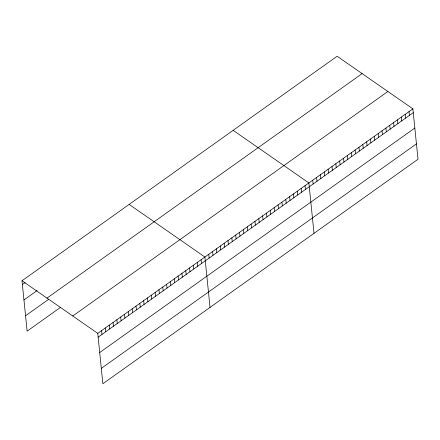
<?xml version="1.0" encoding="UTF-8"?>
<svg xmlns="http://www.w3.org/2000/svg" width="440" height="440" viewBox="0 0 440 440"><rect width="100%" height="100%" fill="white"/><g stroke="black" fill="none" stroke-linecap="round" stroke-linejoin="round"><path stroke-width="0.66" d="M22 280.748L337.128 56.254L412.88 108.851L418 159.253L102.872 383.746L97.757 333.35L22 280.748L27.121 331.15L60.467 307.389M22.385 284.559L25.119 282.612M23.947 299.932L37.07 290.587M46.998 298.111L362.125 73.612M25.559 315.772L48.516 299.415M72.754 315.992L387.882 91.493M97.757 333.35L412.88 108.851M98.142 337.161L413.27 112.662M99.704 352.534L414.832 128.035M101.31 368.374L416.438 143.875M233.134 130.334L308.891 182.936L314.006 233.332M129.145 204.419L204.897 257.021L210.018 307.417M409.03 111.595L409.415 115.407M405.18 114.34L405.565 118.146M401.324 117.084L401.715 120.89M397.474 119.829L397.859 123.635M393.624 122.573L394.009 126.379M389.774 125.318L390.159 129.124M385.918 128.062L386.309 131.868M382.069 130.807L382.454 134.613M378.219 133.546L378.604 137.357M374.363 136.29L374.754 140.102M370.513 139.035L370.898 142.84M366.663 141.779L367.048 145.585M362.813 144.524L363.198 148.33M358.958 147.268L359.348 151.074M355.108 150.013L355.493 153.819M351.257 152.757L351.643 156.563M347.402 155.502L347.793 159.308M343.552 158.24L343.943 162.052M339.702 160.985L340.087 164.791M335.852 163.73L336.237 167.536M331.997 166.474L332.387 170.28M328.147 169.219L328.532 173.024M324.297 171.963L324.682 175.769M320.447 174.708L320.832 178.514M316.591 177.452L316.982 181.258M312.741 180.197L313.126 184.003M305.036 185.68L305.426 189.486M301.186 188.424L301.57 192.231M297.336 191.169L297.721 194.975M293.486 193.913L293.87 197.72M289.63 196.658L290.02 200.464M285.78 199.403L286.165 203.209M281.93 202.147L282.315 205.953M278.075 204.886L278.465 208.698M274.225 207.631L274.61 211.442M270.375 210.375L270.76 214.181M266.524 213.12L266.91 216.926M262.669 215.864L263.06 219.67M258.819 218.609L259.204 222.415M254.969 221.353L255.354 225.159M251.114 224.098L251.504 227.904M247.264 226.842L247.654 230.648M243.414 229.581L243.799 233.393M239.564 232.326L239.948 236.137M235.708 235.07L236.099 238.876M231.858 237.815L232.243 241.621M228.008 240.559L228.393 244.365M224.158 243.304L224.543 247.11M220.303 246.048L220.693 249.854M216.453 248.793L216.838 252.599M212.603 251.537L212.988 255.343M208.747 254.276L209.138 258.088M201.069 259.749L201.46 263.555M197.247 262.477L197.632 266.283M193.419 265.199L193.804 269.005M189.59 267.927L189.981 271.733M185.763 270.655L186.153 274.461M181.94 273.378L182.325 277.184M178.112 276.106L178.497 279.912M174.284 278.834L174.674 282.639M170.462 281.556L170.847 285.362M166.634 284.284L167.019 288.09M162.805 287.007L163.191 290.818M158.978 289.735L159.368 293.541M155.155 292.463L155.54 296.269M151.327 295.185L151.712 298.997M147.499 297.913L147.884 301.719M143.671 300.641L144.062 304.447M139.849 303.364L140.234 307.17M136.02 306.091L136.406 309.898M132.192 308.82L132.583 312.625M128.364 311.542L128.755 315.348M124.542 314.27L124.927 318.076M120.714 316.998L121.099 320.804M116.886 319.721L117.276 323.527M113.064 322.449L113.449 326.255M109.236 325.171L109.621 328.983M105.408 327.899L105.793 331.705M101.58 330.627L101.97 334.433"/></g></svg>
